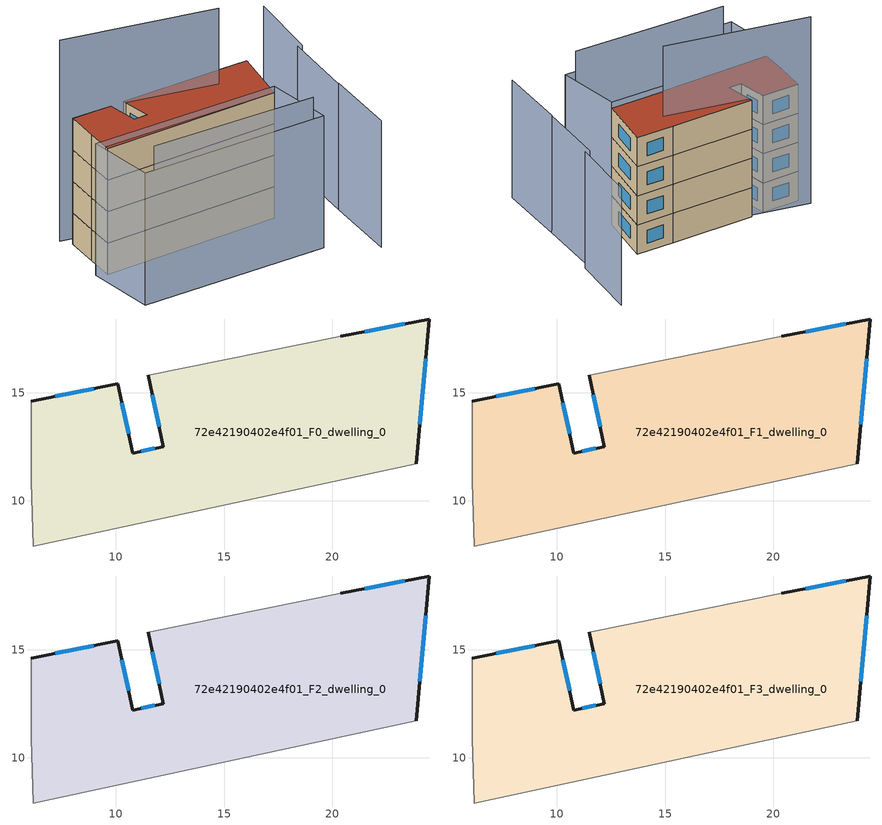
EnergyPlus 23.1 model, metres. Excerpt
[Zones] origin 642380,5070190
72e42190402e4f01_F0_dwelling_0
 floor ground (EU_floor_Construction): 24.5,18.42 23.89,11.71 6.18,7.92 6.08,10.92 6.08,14.62 10.08,15.42 10.78,12.22 12.19,12.52 11.49,15.82 20.39,17.62 z0
 wall outside (EU_wall_Construction): 23.89,11.71 24.5,18.42 20.39,17.62 / 11.49,15.82 12.19,12.52 10.78,12.22 10.08,15.42 6.08,14.62 z0:3
 wall adiabatic (EU_wall_Construction): 20.39,17.62 11.49,15.82 / 6.08,14.62 6.08,10.92 6.18,7.92 23.89,11.71 z0:3
 window (EU_Window_Construction): 23.37,18.2 21.52,17.84 / 24.06,13.56 24.33,16.57 / 8.98,15.2 7.18,14.84 / 10.59,13.1 10.28,14.54 / 11.8,12.43 11.17,12.3 / 11.68,14.91 11.99,13.43 z0.83:2.17
72e42190402e4f01_F1_dwelling_0
 floor to 72e42190402e4f01_F0_dwelling_0 (EU_floor_Construction): 24.5,18.42 23.89,11.71 6.18,7.92 6.08,10.92 6.08,14.62 10.08,15.42 10.78,12.22 12.19,12.52 11.49,15.82 20.39,17.62 z3
 wall outside (EU_wall_Construction): 23.89,11.71 24.5,18.42 20.39,17.62 / 11.49,15.82 12.19,12.52 10.78,12.22 10.08,15.42 6.08,14.62 z3:6
 wall adiabatic (EU_wall_Construction): 20.39,17.62 11.49,15.82 / 6.08,14.62 6.08,10.92 6.18,7.92 23.89,11.71 z3:6
 window (EU_Window_Construction): 23.37,18.2 21.52,17.84 / 24.06,13.56 24.33,16.57 / 8.98,15.2 7.18,14.84 / 10.59,13.1 10.28,14.54 / 11.8,12.43 11.17,12.3 / 11.68,14.91 11.99,13.43 z3.83:5.17
72e42190402e4f01_F2_dwelling_0
 floor to 72e42190402e4f01_F1_dwelling_0 (EU_floor_Construction): 24.5,18.42 23.89,11.71 6.18,7.92 6.08,10.92 6.08,14.62 10.08,15.42 10.78,12.22 12.19,12.52 11.49,15.82 20.39,17.62 z6
 wall outside (EU_wall_Construction): 23.89,11.71 24.5,18.42 20.39,17.62 / 11.49,15.82 12.19,12.52 10.78,12.22 10.08,15.42 6.08,14.62 z6:9
 wall adiabatic (EU_wall_Construction): 20.39,17.62 11.49,15.82 / 6.08,14.62 6.08,10.92 6.18,7.92 23.89,11.71 z6:9
 window (EU_Window_Construction): 23.37,18.2 21.52,17.84 / 24.06,13.56 24.33,16.57 / 8.98,15.2 7.18,14.84 / 10.59,13.1 10.28,14.54 / 11.8,12.43 11.17,12.3 / 11.68,14.91 11.99,13.43 z6.83:8.17
72e42190402e4f01_F3_dwelling_0
 floor to 72e42190402e4f01_F2_dwelling_0 (EU_floor_Construction): 24.5,18.42 23.89,11.71 6.18,7.92 6.08,10.92 6.08,14.62 10.08,15.42 10.78,12.22 12.19,12.52 11.49,15.82 20.39,17.62 z9
 wall outside (EU_wall_Construction): 23.89,11.71 24.5,18.42 20.39,17.62 / 11.49,15.82 12.19,12.52 10.78,12.22 10.08,15.42 6.08,14.62 z9:12
 wall adiabatic (EU_wall_Construction): 20.39,17.62 11.49,15.82 / 6.08,14.62 6.08,10.92 6.18,7.92 23.89,11.71 z9:12
 window (EU_Window_Construction): 23.37,18.2 21.52,17.84 / 24.06,13.56 24.33,16.57 / 8.98,15.2 7.18,14.84 / 10.59,13.1 10.28,14.54 / 11.8,12.43 11.17,12.3 / 11.68,14.91 11.99,13.43 z9.83:11.17
 roof outside (EU_roof_Construction): 23.89,11.71 24.5,18.42 20.39,17.62 11.49,15.82 12.19,12.52 10.78,12.22 10.08,15.42 6.08,14.62 6.08,10.92 6.18,7.92 z12
shading: 7.6,1.66 24.09,4.41 z0:14.7; 25.22,4.62 6.48,1.1 / 6.48,1.1 5.15,8.2 / 5.15,8.2 23.89,11.71 / 23.89,11.71 25.22,4.62 z0:12.6; 29.7,2.58 29.6,10.81 z0:12.1; 29.6,10.81 29.66,19.02 / 30.1,19.02 30.47,27.47 z0:12; 20.35,15.33 5.32,15.62 z0:19.2
[Building]
EU S2 Campaign: North Axis=0; Terrain=City; Solar Distribution=FullExterior
[Site:Location]
Lyon-Bron: Latitude=45.75; Longitude=5; Time Zone=1; Elevation=198
[SizingPeriod:WeatherFileDays]
AnnualSizingPeriod: Begin Month=1; Begin Day of Month=1; End Month=12; End Day of Month=31; Day of Week for Start Day=Monday; Use Weather File Daylight Saving Period=No; Use Weather File Rain and Snow Indicators=No
[MATERIAL]
EU_InternalMass_Material: Roughness=MediumRough; Thickness=0.1; Conductivity=1; Density=1800; Specific Heat=900; Thermal Absorptance=0.9; Solar Absorptance=0.7; Visible Absorptance=0.7
[MATERIAL:NOMASS] Roughness=MediumRough; Thermal Absorptance=0.9; Solar Absorptance=0.7; Visible Absorptance=0.7
Name | Thermal Resistance
EU_wall_NoMass | 0.87146
EU_roof_NoMass | 0.842276
EU_floor_NoMass | 0.496999
[WINDOWMATERIAL:SIMPLEGLAZINGSYSTEM]
EU_Window_SimpleGlazing: UFactor=2.2525; Solar Heat Gain Coefficient=0.76; Visible Transmittance=0.76
[CONSTRUCTION]
EU_wall_Construction: EU_wall_NoMass
EU_roof_Construction: EU_roof_NoMass
EU_floor_Construction: EU_floor_NoMass
EU_InternalMass_Construction: EU_InternalMass_Material
EU_Window_Construction: EU_Window_SimpleGlazing
[ZONE] Type=1; Multiplier=1; Ceiling Height=autocalculate; Floor Area=autocalculate; Part of Total Floor Area=Yes
Name | Volume
72e42190402e4f01_F0_dwelling_0 | 348.639
72e42190402e4f01_F1_dwelling_0; 72e42190402e4f01_F2_dwelling_0; 72e42190402e4f01_F3_dwelling_0 | 348.641
[INTERNALMASS] Construction=EU_InternalMass_Construction; Surface Area=116.214
Name | Zone or ZoneList
72e42190402e4f01_F0_dwelling_0_EU_InternalMass | 72e42190402e4f01_F0_dwelling_0
72e42190402e4f01_F1_dwelling_0_EU_InternalMass | 72e42190402e4f01_F1_dwelling_0
72e42190402e4f01_F2_dwelling_0_EU_InternalMass | 72e42190402e4f01_F2_dwelling_0
72e42190402e4f01_F3_dwelling_0_EU_InternalMass | 72e42190402e4f01_F3_dwelling_0
[OTHEREQUIPMENT] Fuel Type=Electricity; Design Level Calculation Method=Watts/Area; Power per Zone Floor Area=1; Fraction Latent=0; Fraction Radiant=0; Fraction Lost=0; Carbon Dioxide Generation Rate=0; EndUse Subcategory=EU_Step8_InternalGains
Name | Zone or ZoneList or Space or SpaceList | Schedule
EU_Step8_InternalGain_72e42190402e4f01_F0_dwelling_0_f000 | 72e42190402e4f01_F0_dwelling_0 | EU_Step8_GainSchedule_72e42190402e4f01_F0_dwelling_0_f000
EU_Step8_InternalGain_72e42190402e4f01_F1_dwelling_0_f000 | 72e42190402e4f01_F1_dwelling_0 | EU_Step8_GainSchedule_72e42190402e4f01_F1_dwelling_0_f000
EU_Step8_InternalGain_72e42190402e4f01_F2_dwelling_0_f000 | 72e42190402e4f01_F2_dwelling_0 | EU_Step8_GainSchedule_72e42190402e4f01_F2_dwelling_0_f000
EU_Step8_InternalGain_72e42190402e4f01_F3_dwelling_0_f000 | 72e42190402e4f01_F3_dwelling_0 | EU_Step8_GainSchedule_72e42190402e4f01_F3_dwelling_0_f000
[ZONEVENTILATION:DESIGNFLOWRATE] Schedule=EU_AlwaysOn; Design Flow Rate Calculation Method=AirChanges/Hour; Air Changes per Hour=0.425; Ventilation Type=Natural; Fan Pressure Rise=0; Fan Total Efficiency=1; Constant Term Coefficient=1; Temperature Term Coefficient=0; Velocity Term Coefficient=0; Velocity Squared Term Coefficient=0; Minimum Indoor Temperature=-100; Maximum Indoor Temperature=100; Delta Temperature=-100; Minimum Outdoor Temperature=-100; Maximum Outdoor Temperature=100; Maximum Wind Speed=40
Name | Zone or ZoneList or Space or SpaceList
EU_ConstantAir_72e42190402e4f01_F0_dwelling_0 | 72e42190402e4f01_F0_dwelling_0
EU_ConstantAir_72e42190402e4f01_F1_dwelling_0 | 72e42190402e4f01_F1_dwelling_0
EU_ConstantAir_72e42190402e4f01_F2_dwelling_0 | 72e42190402e4f01_F2_dwelling_0
EU_ConstantAir_72e42190402e4f01_F3_dwelling_0 | 72e42190402e4f01_F3_dwelling_0
[HVACTEMPLATE:THERMOSTAT] Constant Heating Setpoint=20; Constant Cooling Setpoint=50
EU_HeatOnly_72e42190402e4f01_F0_dwelling_0; EU_HeatOnly_72e42190402e4f01_F1_dwelling_0; EU_HeatOnly_72e42190402e4f01_F2_dwelling_0; EU_HeatOnly_72e42190402e4f01_F3_dwelling_0
[HVACTEMPLATE:ZONE:IDEALLOADSAIRSYSTEM] System Availability Schedule=EU_AlwaysOn; Maximum Heating Supply Air Temperature=50; Minimum Cooling Supply Air Temperature=13; Maximum Heating Supply Air Humidity Ratio=0.0156; Minimum Cooling Supply Air Humidity Ratio=0.0077; Heating Limit=NoLimit; Cooling Limit=NoLimit; Heating Availability Schedule=EU_AlwaysOn; Cooling Availability Schedule=EU_CoolingOff; Dehumidification Control Type=ConstantSensibleHeatRatio; Cooling Sensible Heat Ratio=0.7; Dehumidification Setpoint=60; Humidification Control Type=None; Humidification Setpoint=30; Outdoor Air Method=None; Outdoor Air Flow Rate per Person=0.00944; Outdoor Air Flow Rate per Zone Floor Area=0; Outdoor Air Flow Rate per Zone=0; Demand Controlled Ventilation Type=None; Outdoor Air Economizer Type=NoEconomizer; Heat Recovery Type=None; Sensible Heat Recovery Effectiveness=0.7; Latent Heat Recovery Effectiveness=0.65
Name | Template Thermostat
72e42190402e4f01_F0_dwelling_0 | EU_HeatOnly_72e42190402e4f01_F0_dwelling_0
72e42190402e4f01_F1_dwelling_0 | EU_HeatOnly_72e42190402e4f01_F1_dwelling_0
72e42190402e4f01_F2_dwelling_0 | EU_HeatOnly_72e42190402e4f01_F2_dwelling_0
72e42190402e4f01_F3_dwelling_0 | EU_HeatOnly_72e42190402e4f01_F3_dwelling_0
[SIZING:ZONE] Zone Cooling Design Supply Air Temperature Input Method=SupplyAirTemperature; Zone Cooling Design Supply Air Temperature=13; Zone Heating Design Supply Air Temperature Input Method=SupplyAirTemperature; Zone Heating Design Supply Air Temperature=50; Zone Cooling Design Supply Air Humidity Ratio=0.008; Zone Heating Design Supply Air Humidity Ratio=0.008; Cooling Design Air Flow Method=DesignDay; Cooling Design Air Flow Rate=0; Cooling Minimum Air Flow per Zone Floor Area=0.000762; Cooling Minimum Air Flow=0; Cooling Minimum Air Flow Fraction=0.2; Heating Design Air Flow Method=DesignDay; Heating Design Air Flow Rate=0; Heating Maximum Air Flow per Zone Floor Area=0.002032; Heating Maximum Air Flow=0.141576; Heating Maximum Air Flow Fraction=0.3; Account for Dedicated Outdoor Air System=No; Dedicated Outdoor Air System Control Strategy=NeutralSupplyAir; Dedicated Outdoor Air Low Setpoint Temperature for Design=autosize; Dedicated Outdoor Air High Setpoint Temperature for Design=autosize; Zone Load Sizing Method=Sensible Load Only No Latent Load; Zone Latent Cooling Design Supply Air Humidity Ratio Input Method=HumidityRatioDifference; Zone Cooling Design Supply Air Humidity Ratio Difference=0.005; Zone Latent Heating Design Supply Air Humidity Ratio Input Method=HumidityRatioDifference; Zone Humidification Design Supply Air Humidity Ratio Difference=0.005
72e42190402e4f01_F0_dwelling_0; 72e42190402e4f01_F1_dwelling_0; 72e42190402e4f01_F2_dwelling_0; 72e42190402e4f01_F3_dwelling_0
[SCHEDULE:CONSTANT]
Name | Hourly Value
EU_AlwaysOn | 1
EU_CoolingOff | 0
[SCHEDULE:FILE] Column Number=1; Rows to Skip at Top=0; Number of Hours of Data=8760; Column Separator=Comma; Interpolate to Timestep=No; Minutes per Item=60; Adjust Schedule for Daylight Savings=Yes
Name | File
EU_Step8_GainSchedule_72e42190402e4f01_F0_dwelling_0_f000 | ../../schedules/72e42190402e4f01/72e42190402e4f01_F0_dwelling_0_f000_gain.csv
EU_Step8_GainSchedule_72e42190402e4f01_F1_dwelling_0_f000 | ../../schedules/72e42190402e4f01/72e42190402e4f01_F1_dwelling_0_f000_gain.csv
EU_Step8_GainSchedule_72e42190402e4f01_F2_dwelling_0_f000 | ../../schedules/72e42190402e4f01/72e42190402e4f01_F2_dwelling_0_f000_gain.csv
EU_Step8_GainSchedule_72e42190402e4f01_F3_dwelling_0_f000 | ../../schedules/72e42190402e4f01/72e42190402e4f01_F3_dwelling_0_f000_gain.csv
